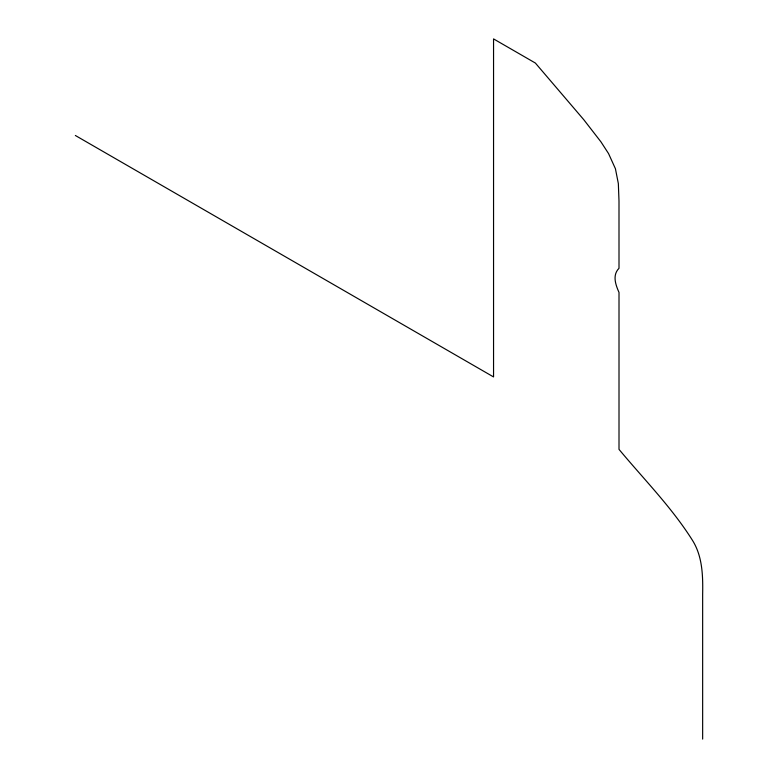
<?xml version="1.0" encoding="UTF-8"?>
<svg xmlns="http://www.w3.org/2000/svg" width="778" height="778" viewBox="0 0 778 778"><rect width="100%" height="100%" fill="white"/><g stroke="black" fill="none" stroke-linecap="round" stroke-linejoin="round"><path stroke-width="1.17" d="M75.349 135.479L493.553 376.931L493.553 38.9L535.371 63.047L583.724 119.637L600.947 141.849L608.552 153.587L615.427 168.748L618.345 183.579L618.996 201.016L619.006 268.274C612.15 275.208 615.622 284.767 619.006 292.421L619.006 449.363C643.795 479.17 671.404 507.023 692.196 539.903C702.534 556.046 703.001 575.71 702.651 594.227L702.651 739.1"/></g></svg>
